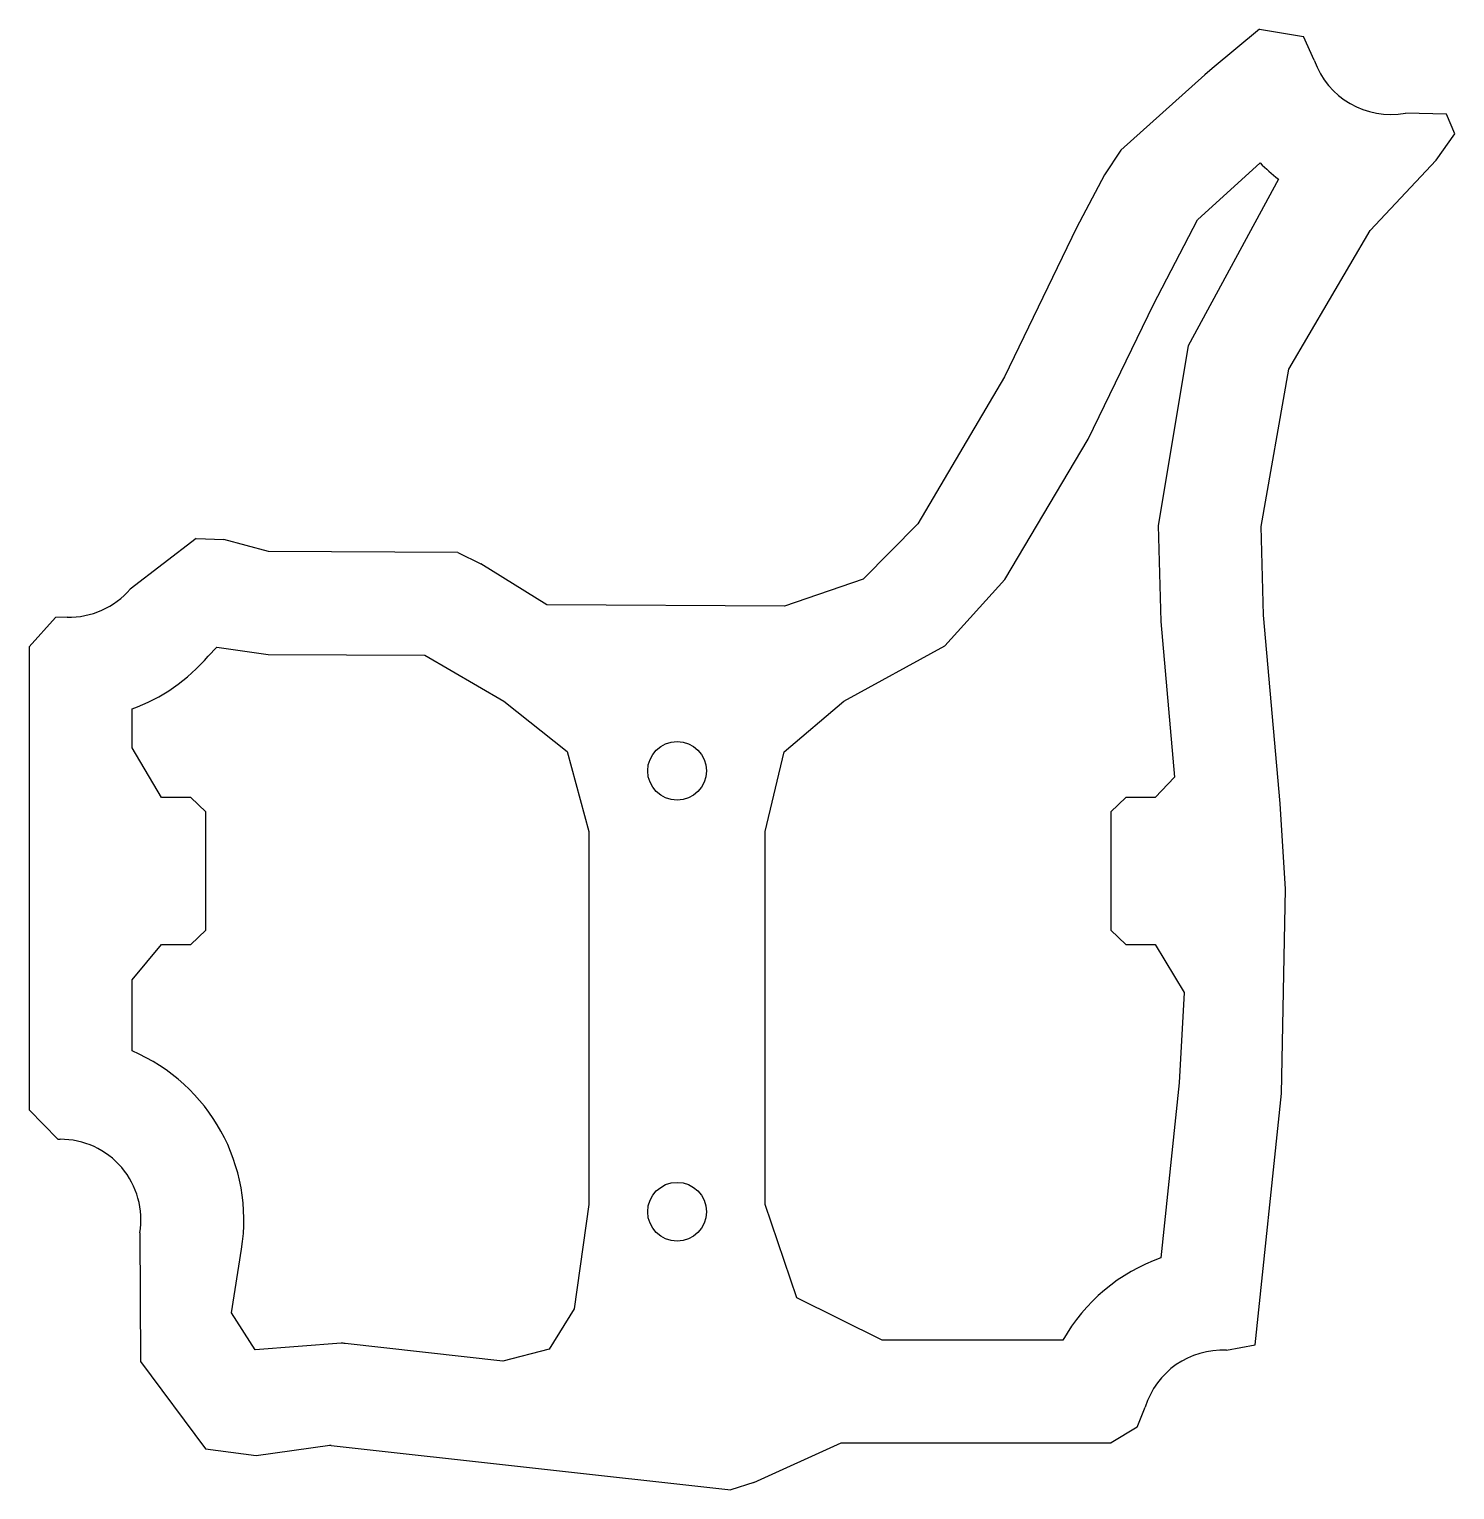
# Model space of a CAD drawing. Header units: millimetres. Extents: x -0.1 to 96.9, y -61.4 to 38.
import ezdxf

# ---------------------------------------------------------------- set-up
doc = ezdxf.new("R2010")
doc.units = ezdxf.units.MM
doc.layers.get('0').update_dxf_attribs({"linetype": 'CONTINUOUS'})

msp = doc.modelspace()

# ---------------------------------------------------------------- linework, layer by layer
for p, q in [((83.623, 38.025), (80.393, 35.345)), ((91.143, 24.325), (95.649, 29.105)), ((29.058, 2.424), (16.182, 2.486)), ((51.292, -1.225), (35.11, -1.145)), ((-0.107, -3.996), (-0.107, -35.499)), ((16.148, -4.514), (26.806, -4.566)), ((6.893, -10.874), (6.893, -8.223)), ((10.893, -14.25), (8.893, -14.25)), ((76.518, -14.25), (74.518, -14.25)), ((11.923, -19.25), (11.923, -15.219)), ((73.488, -15.219), (73.488, -19.25)), ((37.983, -16.553), (37.983, -41.947)), ((49.983, -41.947), (49.983, -16.553)), ((11.923, -23.281), (11.923, -19.25)), ((73.488, -19.25), (73.488, -23.281)), ((8.893, -24.25), (10.893, -24.25)), ((74.518, -24.25), (76.518, -24.25)), ((6.893, -31.497), (6.893, -26.658)), ((78.14, -33.669), (76.903, -45.574)), ((83.324, -51.501), (85.102, -34.393)), ((32.126, -52.591), (21.395, -51.402)), ((70.229, -51.166), (57.933, -51.166)), ((20.452, -58.34), (47.639, -61.353)), ((55.158, -58.166), (73.512, -58.166))]:
    msp.add_line(p, q)
for points in [[(83.623, 38.025), (86.613, 37.518)], [(87.347, 35.908), (86.613, 37.518)], [(79.887, 34.92), (74.185, 29.784)], [(80.393, 35.345), (79.887, 34.92)], [(96.906, 30.917), (96.349, 32.236), (93.549, 32.321)], [(95.649, 29.105), (96.906, 30.917)], [(74.185, 29.784), (73.075, 28.115), (71.166, 24.501), (66.254, 14.371), (60.358, 4.364), (56.648, 0.607), (51.292, -1.225)], [(79.394, 25.049), (83.659, 28.928)], [(84.899, 27.832), (78.751, 16.474), (76.722, 4.26)], [(55.324, -7.69), (62.192, -3.922), (66.275, 0.575), (71.956, 10.136), (76.413, 19.294), (79.394, 25.049)], [(83.722, 4.196), (85.604, 14.89), (91.143, 24.325)], [(76.722, 4.26), (76.901, -2.277)], [(83.889, -1.854), (83.722, 4.196)], [(11.261, 3.371), (6.773, -0.07)], [(11.261, 3.371), (13.13, 3.307)], [(16.182, 2.486), (13.13, 3.307)], [(29.058, 2.424), (30.625, 1.654)], [(35.11, -1.145), (30.625, 1.654)], [(2.473, -1.98), (1.693, -2.006)], [(85.018, -14.666), (83.889, -1.854)], [(-0.107, -3.996), (1.693, -2.006)], [(76.901, -2.277), (77.828, -12.863)], [(12.078, -4.638), (12.672, -4.023)], [(12.672, -4.023), (16.148, -4.514)], [(26.806, -4.566), (32.196, -7.69)], [(32.196, -7.69), (36.492, -11.116), (37.983, -16.553)], [(49.983, -16.553), (51.262, -11.142), (55.324, -7.69)], [(8.893, -14.25), (6.893, -10.874)], [(77.828, -12.863), (76.518, -14.25)], [(11.923, -15.219), (10.893, -14.25)], [(74.518, -14.25), (73.488, -15.219)], [(85.389, -20.485), (85.018, -14.666)], [(85.102, -34.393), (85.389, -20.485)], [(10.893, -24.25), (11.923, -23.281)], [(73.488, -23.281), (74.518, -24.25)], [(6.893, -26.658), (8.893, -24.25)], [(76.518, -24.25), (78.491, -27.507)], [(78.491, -27.507), (78.14, -33.669)], [(1.849, -37.498), (-0.107, -35.499)], [(1.849, -37.498), (2, -37.5)], [(37.983, -41.947), (36.977, -49.052), (35.287, -51.786), (32.126, -52.591)], [(57.933, -51.166), (52.138, -48.296), (49.983, -41.947)], [(7.43, -43.874), (7.473, -52.627)], [(13.662, -49.307), (14.341, -44.986)], [(15.275, -51.834), (13.662, -49.307)], [(21.13, -51.368), (15.275, -51.834)], [(81.38, -51.858), (83.324, -51.501)], [(7.473, -52.627), (11.894, -58.573)], [(75.289, -57.084), (75.839, -55.722)], [(75.289, -57.084), (73.512, -58.166)], [(11.894, -58.573), (15.336, -59.02), (20.359, -58.325)], [(49.201, -60.849), (55.158, -58.166)], [(49.201, -60.849), (47.639, -61.353)]]:
    msp.add_lwpolyline(points)
for centre in [(43.983, -12.435), (43.983, -42.435)]:
    msp.add_circle(centre, 2)
for centre, radius, start, end in [((92.537, 37.727), 5.5, 199.30787, 280.60056), ((92.537, 37.727), 12.5, 224.74355, 232.33266), ((2.605, 3.519), 5.5, 268.61838, 319.26925), ((2.605, 3.519), 12.5, 290.06021, 319.26925), ((2, -43), 12.5, -9.14374, 66.95601), ((2, -43), 5.5, -9.14374, 90), ((81.092, -57.351), 12.5, 109.58133, 150.34652), ((20.249, -59.319), 8, 81.76494, 83.67648), ((81.092, -57.351), 5.5, 86.99668, 162.77987), ((20.249, -59.319), 1, 78.26807, 83.67648)]:
    msp.add_arc(centre, radius, start, end)

doc.saveas('drawing.dxf')
